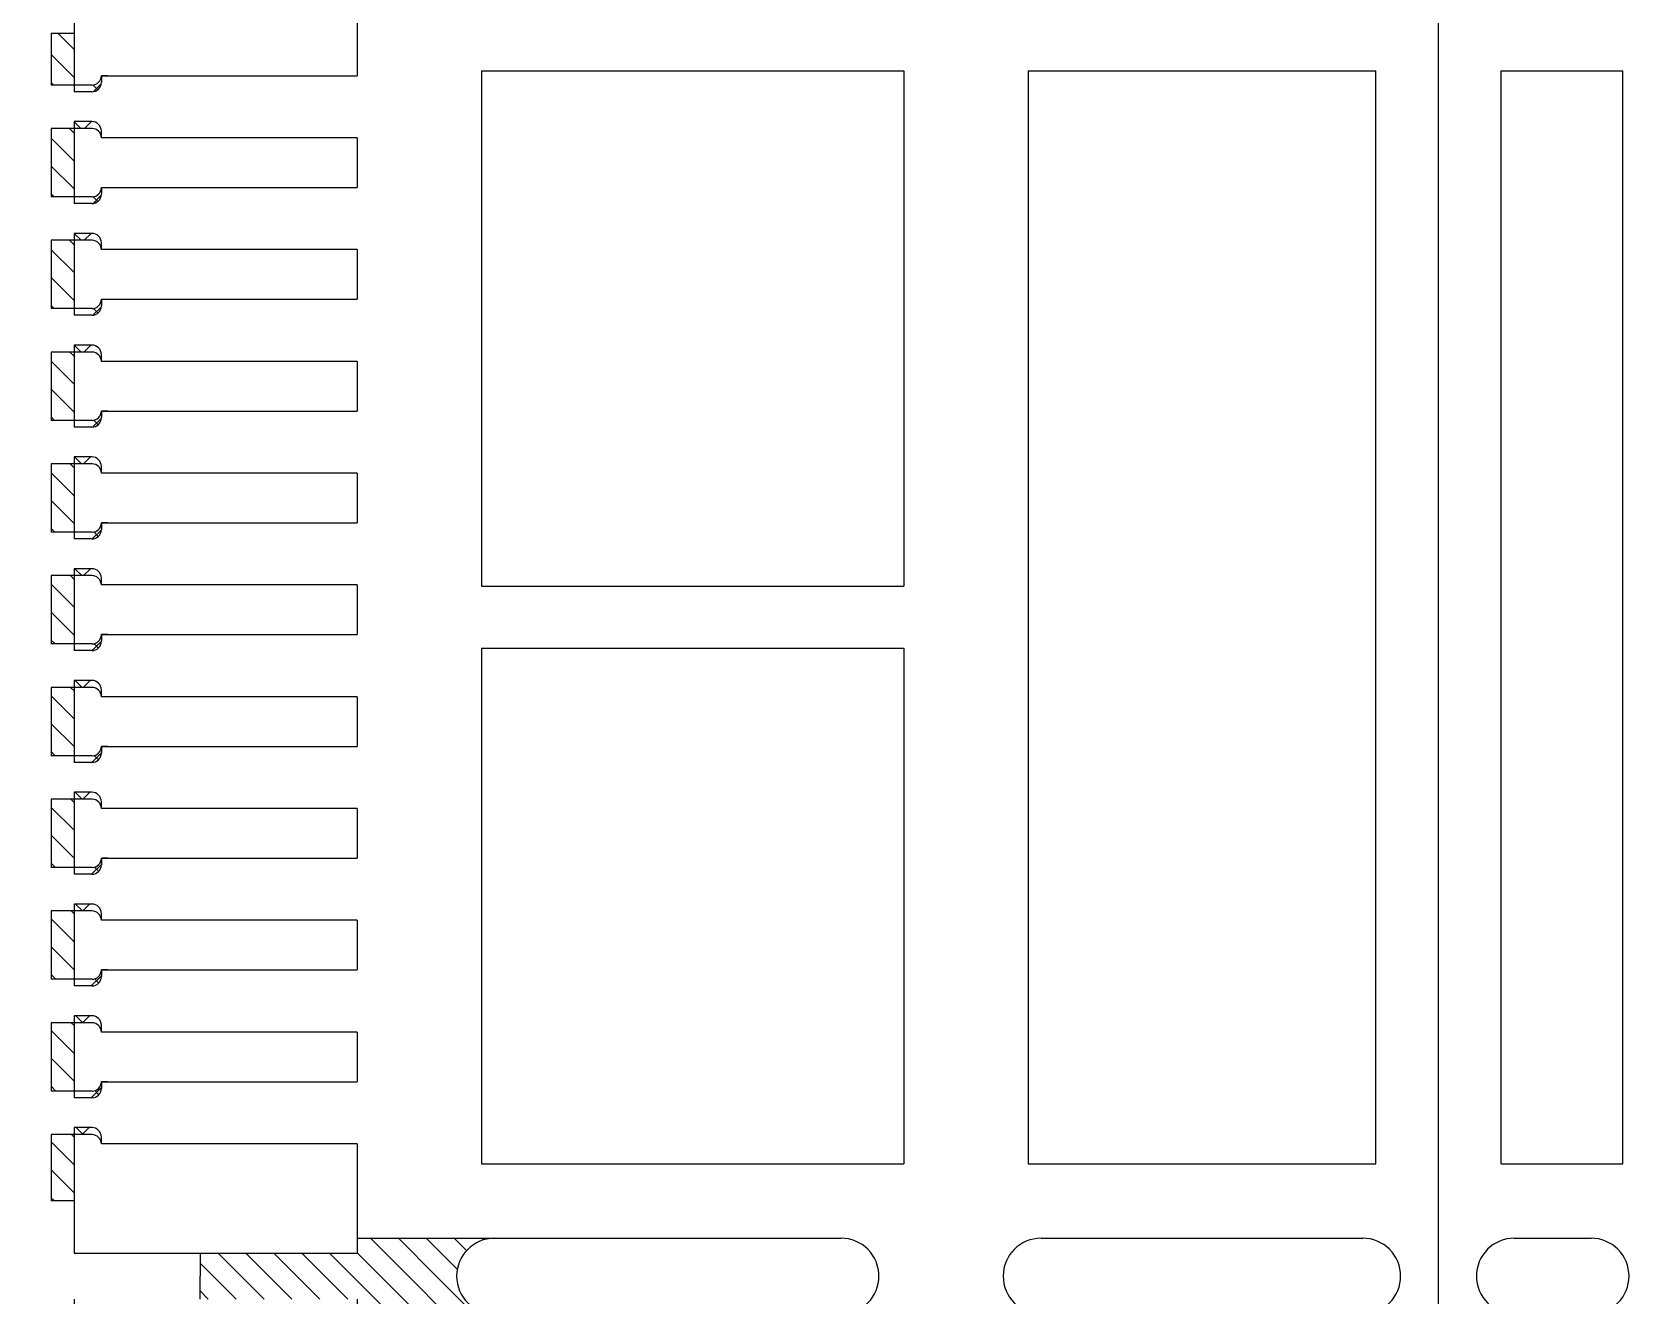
# Model space of a CAD drawing. Extents: x -15.8 to 28.7, y 37.6 to 61.4.
# Drawn here: x -10.303 to -9.66, y 46.088 to 46.597 of the extents above; entities that cross this region are included whole.
import ezdxf

# ---------------------------------------------------------------- set-up
doc = ezdxf.new("R2010")
doc.units = 0
doc.layers.add('AM_8', color=1, linetype='Continuous', lineweight=25)
doc.layers.add('hatch', color=8, linetype='Continuous')
doc.layers.add('LF-LINE', color=1, linetype='Continuous')
pattern_1 = [(45, (615.56867, 1000.39419), (-0.005612660076, 0.005612660076), [])]
pattern_2 = [(315, (199.7859, -116.0677), (0.3535534, 0.3535534), [])]

# ---------------------------------------------------------------- blocks, each defined once
blk = doc.blocks.new('A$C4B6579F9')
at = {"linetype": 'ByBlock'}
h = blk.add_hatch(dxfattribs=at)
h.set_pattern_fill('ANSI31', color=256, scale=0.0025, style=0)
h.set_pattern_definition(pattern_1)
h.paths.add_polyline_path([(-0.02075, 0.0095), (-0.02075, 0.00025), (-0.0415, 0.00025), (-0.0415, 0.0095)])
h.paths.add_polyline_path([(-0.059, 0.0095), (-0.059, 0.00025), (-0.0865, 0.00025), (-0.0865, 0.0095)])
h.paths.add_polyline_path([(-0.104, 0.0095), (-0.104, 0.00025), (-0.1315, 0.00025), (-0.1315, 0.0095)])
h.paths.add_polyline_path([(-0.149, 0.0095), (-0.149, 0.00025), (-0.1765, 0.00025), (-0.1765, 0.0095)])
h.paths.add_polyline_path([(-0.194, 0.0095), (-0.194, 0.00025), (-0.2215, 0.00025), (-0.2215, 0.0095)])
h.paths.add_polyline_path([(-0.239, 0.0095), (-0.239, 0.00025), (-0.2665, 0.00025), (-0.2665, 0.0095)])
h.paths.add_polyline_path([(-0.284, 0.0095), (-0.284, 0.00025), (-0.3115, 0.00025), (-0.3115, 0.0095)])
h.paths.add_polyline_path([(-0.329, 0.0095), (-0.329, 0.00025), (-0.3565, 0.00025), (-0.3565, 0.0095)])
h.paths.add_polyline_path([(-0.374, 0.0095), (-0.374, 0.00025), (-0.4015, 0.00025), (-0.4015, 0.0095)])
h.paths.add_polyline_path([(-0.419, 0.0095), (-0.419, 0.00025), (-0.4465, 0.00025), (-0.4465, 0.0095)])
h.paths.add_polyline_path([(-0.464, 0.0095), (-0.464, 0.00025), (-0.49075, 0.00025), (-0.49075, 0.0095)])
edge = h.paths.add_edge_path()
edge.add_line((0.00025, -0.11375), (-0.00575, -0.11375))
edge.add_line((-0.00575, -0.11375), (-0.00575, -0.169))
edge.add_arc((0.0095, -0.169), 0.01525, 90, 180, ccw=False)
edge.add_line((0.0095, -0.15375), (0.0095, -0.0505))
edge.add_line((0.0095, -0.0505), (0.00025, -0.0505))
edge.add_line((0.00025, -0.0505), (0.00025, -0.11375))
h = blk.add_hatch(dxfattribs=at)
h.set_pattern_fill('ANSI37', color=3, scale=0.0025, style=0)
h.set_pattern_definition([(45, (624.049561, 1045.195617), (-0.005612660076, 0.005612660076), []), (135, (624.049561, 1045.195617), (-0.005612660076, -0.005612660076), [])])
h.paths.add_polyline_path([(-0.1462, 0.00025), (-0.1462, -0.00695, -0.414214), (-0.15, -0.01075), (-0.15276, -0.01075, 0.414999), (-0.149, -0.007), (-0.149, 0.00025)])
h.paths.add_polyline_path([(-0.1012, 0.00025), (-0.1012, -0.00695, -0.414214), (-0.105, -0.01075), (-0.10776, -0.01075, 0.414999), (-0.104, -0.007), (-0.104, 0.00025)])
h.paths.add_polyline_path([(-0.0562, 0.00025), (-0.0562, -0.00695, -0.414214), (-0.06, -0.01075), (-0.06276, -0.01075, 0.414937), (-0.059, -0.007), (-0.059, 0.00025)])
h.paths.add_polyline_path([(-0.0865, 0.00025), (-0.0865, -0.007, 0.413428), (-0.08276, -0.01075), (-0.0854, -0.01075, -0.414214), (-0.0892, -0.00695), (-0.0892, 0.00025)])
h.paths.add_polyline_path([(-0.1315, 0.00025), (-0.1315, -0.007, 0.413428), (-0.12776, -0.01075), (-0.1304, -0.01075, -0.414214), (-0.1342, -0.00695), (-0.1342, 0.00025)])
h.paths.add_polyline_path([(-0.1765, 0.00025), (-0.1765, -0.007, 0.413428), (-0.17276, -0.01075), (-0.1754, -0.01075, -0.414214), (-0.1792, -0.00695), (-0.1792, 0.00025)])
h.paths.add_polyline_path([(-0.1912, 0.00025), (-0.1912, -0.00695, -0.414214), (-0.195, -0.01075), (-0.19776, -0.01075, 0.414999), (-0.194, -0.007), (-0.194, 0.00025)])
h.paths.add_polyline_path([(-0.2215, 0.00025), (-0.2215, -0.007, 0.413428), (-0.21776, -0.01075), (-0.2204, -0.01075, -0.414214), (-0.2242, -0.00695), (-0.2242, 0.00025)])
h.paths.add_polyline_path([(-0.2362, 0.00025), (-0.2362, -0.00695, -0.414214), (-0.24, -0.01075), (-0.24276, -0.01075, 0.414999), (-0.239, -0.007), (-0.239, 0.00025)])
h.paths.add_polyline_path([(-0.2665, 0.00025), (-0.2665, -0.007, 0.413428), (-0.26276, -0.01075), (-0.2654, -0.01075, -0.414214), (-0.2692, -0.00695), (-0.2692, 0.00025)])
h.paths.add_polyline_path([(-0.2812, 0.00025), (-0.2812, -0.00695, -0.414214), (-0.285, -0.01075), (-0.28776, -0.01075, 0.414999), (-0.284, -0.007), (-0.284, 0.00025)])
h.paths.add_polyline_path([(-0.3115, 0.00025), (-0.3115, -0.007, 0.413428), (-0.30776, -0.01075), (-0.3104, -0.01075, -0.414214), (-0.3142, -0.00695), (-0.3142, 0.00025)])
h.paths.add_polyline_path([(-0.3262, 0.00025), (-0.3262, -0.00695, -0.414214), (-0.33, -0.01075), (-0.33276, -0.01075, 0.414999), (-0.329, -0.007), (-0.329, 0.00025)])
h.paths.add_polyline_path([(-0.3565, 0.00025), (-0.3565, -0.007, 0.413428), (-0.35276, -0.01075), (-0.3554, -0.01075, -0.414214), (-0.3592, -0.00695), (-0.3592, 0.00025)])
h.paths.add_polyline_path([(-0.3712, 0.00025), (-0.3712, -0.00695, -0.414214), (-0.375, -0.01075), (-0.37776, -0.01075, 0.414999), (-0.374, -0.007), (-0.374, 0.00025)])
h.paths.add_polyline_path([(-0.4015, 0.00025), (-0.4015, -0.007, 0.413428), (-0.39776, -0.01075), (-0.4004, -0.01075, -0.414214), (-0.4042, -0.00695), (-0.4042, 0.00025)])
h.paths.add_polyline_path([(-0.4162, 0.00025), (-0.4162, -0.00695, -0.414214), (-0.42, -0.01075), (-0.42276, -0.01075, 0.414999), (-0.419, -0.007), (-0.419, 0.00025)])
h.paths.add_polyline_path([(-0.4465, 0.00025), (-0.4465, -0.007, 0.413428), (-0.44276, -0.01075), (-0.4454, -0.01075, -0.414214), (-0.4492, -0.00695), (-0.4492, 0.00025)])
h.paths.add_polyline_path([(-0.4612, 0.00025), (-0.4612, -0.00695, -0.414214), (-0.465, -0.01075), (-0.46775, -0.01075, 0.390676), (-0.464, -0.007), (-0.464, 0.00025)])
edge = h.paths.add_edge_path()
edge.add_line((-0.0415, 0.00025), (-0.0415, -0.007))
edge.add_arc((-0.03775, -0.007), 0.00375, 180, 269.84638)
edge.add_line((-0.03776, -0.01075), (-0.0404, -0.01075))
edge.add_arc((-0.0404, -0.00695), 0.0038, 180, 270, ccw=False)
edge.add_line((-0.0442, -0.00695), (-0.0442, 0.00025))
edge.add_line((-0.0442, 0.00025), (-0.0415, 0.00025))
h = blk.add_hatch(dxfattribs=at)
h.set_pattern_fill('ANSI31', color=256, scale=0.0025, style=0)
h.set_pattern_definition(pattern_1)
edge = h.paths.add_edge_path()
edge.add_line((-0.5115, -0.11375), (-0.51175, -0.11375))
edge.add_line((-0.51175, -0.11375), (-0.51175, -0.0505))
edge.add_line((-0.51175, -0.0505), (-0.521, -0.0505))
edge.add_line((-0.521, -0.0505), (-0.521, -0.15375))
edge.add_arc((-0.521, -0.169), 0.01525, 0, 89.99997, ccw=False)
edge.add_line((-0.50575, -0.169), (-0.50575, -0.11375))
edge.add_line((-0.50575, -0.11375), (-0.5115, -0.11375))
at = {"color": 4, "linetype": 'ByBlock'}
for p, q in [((-0.49075, 0.00025), (-0.49075, 0.0095)), ((-0.464, 0.0095), (-0.49075, 0.0095)), ((-0.419, 0.0095), (-0.4465, 0.0095)), ((-0.374, 0.0095), (-0.4015, 0.0095)), ((-0.329, 0.0095), (-0.3565, 0.0095)), ((-0.284, 0.0095), (-0.3115, 0.0095)), ((-0.239, 0.0095), (-0.2665, 0.0095)), ((-0.194, 0.0095), (-0.2215, 0.0095)), ((-0.149, 0.0095), (-0.1765, 0.0095)), ((-0.104, 0.0095), (-0.1315, 0.0095)), ((-0.059, 0.0095), (-0.0865, 0.0095)), ((-0.02075, 0.0095), (-0.0415, 0.0095)), ((-0.02075, 0.00025), (-0.02075, 0.0095)), ((-0.464, 0.00025), (-0.51175, 0.00025)), ((-0.51175, 0.00025), (-0.51175, -0.11375)), ((-0.4612, 0.00025), (-0.464, 0.00025)), ((-0.419, 0.00025), (-0.4492, 0.00025)), ((-0.4162, 0.00025), (-0.419, 0.00025)), ((-0.374, 0.00025), (-0.4042, 0.00025)), ((-0.3712, 0.00025), (-0.37484, 0.00025)), ((-0.329, 0.00025), (-0.3592, 0.00025)), ((-0.3262, 0.00025), (-0.32994, 0.00025)), ((-0.284, 0.00025), (-0.3142, 0.00025)), ((-0.2812, 0.00025), (-0.284, 0.00025)), ((-0.239, 0.00025), (-0.2692, 0.00025)), ((-0.2362, 0.00025), (-0.239, 0.00025)), ((-0.194, 0.00025), (-0.2242, 0.00025)), ((-0.1912, 0.00025), (-0.19523, 0.00025)), ((-0.149, 0.00025), (-0.1792, 0.00025)), ((-0.1462, 0.00025), (-0.149, 0.00025)), ((-0.104, 0.00025), (-0.1342, 0.00025)), ((-0.1012, 0.00025), (-0.104, 0.00025)), ((-0.059, 0.00025), (-0.0892, 0.00025)), ((-0.0562, 0.00025), (-0.06053, 0.00025)), ((0.00025, 0.00025), (-0.0442, 0.00025)), ((-0.51175, -0.0505), (-0.521, -0.0505)), ((0.00025, -0.0505), (0.0095, -0.0505)), ((-0.46775, -0.11375), (-0.51175, -0.11375)), ((-0.50575, -0.11375), (-0.50575, -0.30852)), ((-0.42275, -0.11375), (-0.44275, -0.11375)), ((-0.37775, -0.11375), (-0.39775, -0.11375)), ((-0.33275, -0.11375), (-0.35275, -0.11375)), ((-0.28775, -0.11375), (-0.30775, -0.11375)), ((-0.24275, -0.11375), (-0.26275, -0.11375)), ((-0.19775, -0.11375), (-0.21775, -0.11375)), ((-0.15275, -0.11375), (-0.17275, -0.11375)), ((-0.10775, -0.11375), (-0.12775, -0.11375)), ((-0.06275, -0.11375), (-0.08275, -0.11375)), ((0.00025, -0.11375), (-0.03775, -0.11375)), ((-0.26825, -0.16375), (-0.47575, -0.16375)), ((-0.47575, -0.16375), (-0.47575, -0.33375)), ((-0.26825, -0.16375), (-0.26825, -0.33375)), ((-0.03575, -0.16375), (-0.24325, -0.16375)), ((-0.24325, -0.16375), (-0.24325, -0.33375)), ((-0.03575, -0.16375), (-0.03575, -0.33375)), ((-0.26825, -0.33375), (-0.47575, -0.33375)), ((-0.03575, -0.33375), (-0.24325, -0.33375)), ((-0.03575, -0.38375), (-0.47575, -0.38375)), ((-0.47575, -0.38375), (-0.47575, -0.52375)), ((-0.03575, -0.38375), (-0.03575, -0.52375)), ((-0.50575, -0.389), (-0.50575, -0.51852)), ((-0.47575, -0.52375), (-0.03575, -0.52375)), ((-0.47575, -0.57425), (-0.03575, -0.57425)), ((-0.47575, -0.57425), (-0.47575, -0.62325)), ((-0.03575, -0.57425), (-0.03575, -0.62325)), ((-0.50575, -0.57946), (-0.50575, -0.61048)), ((-0.47575, -0.62325), (-0.03575, -0.62325))]:
    blk.add_line(p, q, dxfattribs=at)
at = {"color": 1, "linetype": 'Continuous'}
for p, q in [((-0.464, -0.007), (-0.464, 0.0095)), ((-0.4465, -0.007), (-0.4465, 0.0095))]:
    blk.add_line(p, q, dxfattribs=at)
at = {"color": 4, "linetype": 'ByBlock'}
for centre, start, end in [((-0.521, -0.169), 0, 89.99997), ((0.0095, -0.169), 90.00003, 180), ((-0.521, -0.3085), 269.99997, 0.08517), ((0.0095, -0.3085), 179.91483, 270.00003), ((-0.521, -0.389), 0, 89.99997), ((0.0095, -0.389), 90.00003, 180), ((-0.521, -0.5185), 269.99997, 0.08517), ((0.0095, -0.5185), 179.91483, 270.00003), ((-0.521, -0.5795), 359.91483, 90.00003), ((0.0095, -0.5795), 89.99997, 180.08517), ((-0.521, -0.61044), 269.99997, 0.08517), ((0.0095, -0.61044), 179.91483, 270.00003)]:
    blk.add_arc(centre, 0.01525, start, end, dxfattribs=at)
at = {"layer": 'hatch', "color": 1}
for p, q in [((-0.419, -0.007), (-0.419, 0.0095)), ((-0.4015, -0.007), (-0.4015, 0.0095)), ((-0.374, -0.007), (-0.374, 0.0095)), ((-0.3565, -0.007), (-0.3565, 0.0095)), ((-0.329, -0.007), (-0.329, 0.0095)), ((-0.3115, -0.007), (-0.3115, 0.0095)), ((-0.284, -0.007), (-0.284, 0.0095)), ((-0.2665, -0.007), (-0.2665, 0.0095)), ((-0.239, -0.007), (-0.239, 0.0095)), ((-0.2215, -0.007), (-0.2215, 0.0095)), ((-0.194, -0.007), (-0.194, 0.0095)), ((-0.1765, -0.007), (-0.1765, 0.0095)), ((-0.149, -0.007), (-0.149, 0.0095)), ((-0.1315, -0.007), (-0.1315, 0.0095)), ((-0.104, -0.007), (-0.104, 0.0095)), ((-0.0865, -0.007), (-0.0865, 0.0095)), ((-0.059, -0.007), (-0.059, 0.0095)), ((-0.0415, -0.007), (-0.0415, 0.0095)), ((-0.46775, -0.0137), (-0.46775, -0.0121)), ((-0.44275, -0.01075), (-0.44275, -0.11375)), ((-0.42275, -0.11375), (-0.42275, -0.01075)), ((-0.42275, -0.01075), (-0.42275, -0.01075)), ((-0.42275, -0.01335), (-0.42275, -0.01075)), ((-0.42275, -0.01075), (-0.42275, -0.01075)), ((-0.42275, -0.0121), (-0.42275, -0.01075)), ((-0.42275, -0.01075), (-0.42275, -0.01075)), ((-0.42275, -0.01075), (-0.42275, -0.01075)), ((-0.39775, -0.01075), (-0.39775, -0.11375)), ((-0.39775, -0.01075), (-0.39775, -0.01075)), ((-0.39775, -0.01335), (-0.39775, -0.01075)), ((-0.39775, -0.01075), (-0.39775, -0.01075)), ((-0.39775, -0.01075), (-0.39775, -0.01075)), ((-0.39775, -0.01075), (-0.39775, -0.01075)), ((-0.37775, -0.11375), (-0.37775, -0.01075)), ((-0.37775, -0.01075), (-0.37775, -0.01075)), ((-0.37775, -0.01335), (-0.37775, -0.01075)), ((-0.37775, -0.01075), (-0.37775, -0.01075)), ((-0.37775, -0.0121), (-0.37775, -0.01075)), ((-0.37775, -0.01075), (-0.37775, -0.01075)), ((-0.37775, -0.01075), (-0.37775, -0.01075)), ((-0.35275, -0.01075), (-0.35275, -0.11375)), ((-0.35275, -0.01075), (-0.35275, -0.01075)), ((-0.35275, -0.01335), (-0.35275, -0.01075)), ((-0.35275, -0.01075), (-0.35275, -0.01075)), ((-0.35275, -0.01075), (-0.35275, -0.01075)), ((-0.35275, -0.01075), (-0.35275, -0.01075)), ((-0.33275, -0.11375), (-0.33275, -0.01075)), ((-0.33275, -0.01075), (-0.33275, -0.01075)), ((-0.33275, -0.01335), (-0.33275, -0.01075)), ((-0.33275, -0.01075), (-0.33275, -0.01075)), ((-0.33275, -0.0121), (-0.33275, -0.01075)), ((-0.33275, -0.01075), (-0.33275, -0.01075)), ((-0.33275, -0.01075), (-0.33275, -0.01075)), ((-0.30775, -0.01075), (-0.30775, -0.11375)), ((-0.30775, -0.01075), (-0.30775, -0.01075)), ((-0.30775, -0.01335), (-0.30775, -0.01075)), ((-0.30775, -0.01075), (-0.30775, -0.01075)), ((-0.30775, -0.01075), (-0.30775, -0.01075)), ((-0.30775, -0.01075), (-0.30775, -0.01075)), ((-0.28775, -0.11375), (-0.28775, -0.01075)), ((-0.28775, -0.01075), (-0.28775, -0.01075)), ((-0.28775, -0.01335), (-0.28775, -0.01075)), ((-0.28775, -0.01075), (-0.28775, -0.01075)), ((-0.28775, -0.0121), (-0.28775, -0.01075)), ((-0.28775, -0.01075), (-0.28775, -0.01075)), ((-0.28775, -0.01075), (-0.28775, -0.01075)), ((-0.26275, -0.01075), (-0.26275, -0.11375)), ((-0.26275, -0.01075), (-0.26275, -0.01075)), ((-0.26275, -0.01335), (-0.26275, -0.01075)), ((-0.26275, -0.01075), (-0.26275, -0.01075)), ((-0.26275, -0.01075), (-0.26275, -0.01075)), ((-0.26275, -0.01075), (-0.26275, -0.01075)), ((-0.24275, -0.11375), (-0.24275, -0.01075)), ((-0.24275, -0.01075), (-0.24275, -0.01075)), ((-0.24275, -0.01335), (-0.24275, -0.01075)), ((-0.24275, -0.01075), (-0.24275, -0.01075)), ((-0.24275, -0.0121), (-0.24275, -0.01075)), ((-0.24275, -0.01075), (-0.24275, -0.01075)), ((-0.24275, -0.01075), (-0.24275, -0.01075)), ((-0.21775, -0.01075), (-0.21775, -0.11375)), ((-0.21775, -0.01075), (-0.21775, -0.01075)), ((-0.21775, -0.01335), (-0.21775, -0.01075)), ((-0.21775, -0.01075), (-0.21775, -0.01075)), ((-0.21775, -0.01075), (-0.21775, -0.01075)), ((-0.21775, -0.01075), (-0.21775, -0.01075)), ((-0.19775, -0.11375), (-0.19775, -0.01075)), ((-0.19775, -0.01075), (-0.19775, -0.01075)), ((-0.19775, -0.01335), (-0.19775, -0.01075)), ((-0.19775, -0.01075), (-0.19775, -0.01075)), ((-0.19775, -0.0121), (-0.19775, -0.01075)), ((-0.19775, -0.01075), (-0.19775, -0.01075)), ((-0.19775, -0.01075), (-0.19775, -0.01075)), ((-0.17275, -0.01075), (-0.17275, -0.11375)), ((-0.17275, -0.01075), (-0.17275, -0.01075)), ((-0.17275, -0.01335), (-0.17275, -0.01075)), ((-0.17275, -0.01075), (-0.17275, -0.01075)), ((-0.17275, -0.01075), (-0.17275, -0.01075)), ((-0.17275, -0.01075), (-0.17275, -0.01075)), ((-0.15275, -0.11375), (-0.15275, -0.01075)), ((-0.15275, -0.01075), (-0.15275, -0.01075)), ((-0.15275, -0.01335), (-0.15275, -0.01075)), ((-0.15275, -0.01075), (-0.15275, -0.01075)), ((-0.15275, -0.0121), (-0.15275, -0.01075)), ((-0.15275, -0.01075), (-0.15275, -0.01075)), ((-0.15275, -0.01075), (-0.15275, -0.01075)), ((-0.12775, -0.01075), (-0.12775, -0.11375)), ((-0.10775, -0.11375), (-0.10775, -0.01075)), ((-0.08275, -0.01075), (-0.08275, -0.11375)), ((-0.06275, -0.11375), (-0.06275, -0.01075)), ((-0.03775, -0.01075), (-0.03775, -0.11375))]:
    blk.add_line(p, q, dxfattribs=at)
for centre, start, end in [((-0.42275, -0.007), 270, 0), ((-0.39775, -0.007), 180, 270), ((-0.37775, -0.007), 270, 0), ((-0.35275, -0.007), 180, 270), ((-0.33275, -0.007), 270, 0), ((-0.30775, -0.007), 180, 270), ((-0.28775, -0.007), 270, 0), ((-0.26275, -0.007), 180, 270), ((-0.24275, -0.007), 270, 0), ((-0.21775, -0.007), 180, 270), ((-0.19775, -0.007), 270, 0), ((-0.17275, -0.007), 180, 270), ((-0.15275, -0.007), 270, 0), ((-0.12775, -0.007), 180, 270), ((-0.10775, -0.007), 270, 0), ((-0.08275, -0.007), 180, 270), ((-0.06275, -0.007), 270, 0), ((-0.03775, -0.007), 180, 270)]:
    blk.add_arc(centre, 0.00375, start, end, dxfattribs=at)
at = {"layer": 'LF-LINE'}
for p, q in [((-0.4612, -0.00695), (-0.4612, 0.00025)), ((-0.4492, -0.00695), (-0.4492, 0.00025)), ((-0.4162, -0.00695), (-0.4162, 0.00025)), ((-0.4042, -0.00695), (-0.4042, 0.00025)), ((-0.3712, -0.00695), (-0.3712, 0.00025)), ((-0.3592, -0.00695), (-0.3592, 0.00025)), ((-0.3262, -0.00695), (-0.3262, 0.00025)), ((-0.3142, -0.00695), (-0.3142, 0.00025)), ((-0.2812, -0.00695), (-0.2812, 0.00025)), ((-0.2692, -0.00695), (-0.2692, 0.00025)), ((-0.2362, -0.00695), (-0.2362, 0.00025)), ((-0.2242, -0.00695), (-0.2242, 0.00025)), ((-0.1912, -0.00695), (-0.1912, 0.00025)), ((-0.1792, -0.00695), (-0.1792, 0.00025)), ((-0.1462, -0.00695), (-0.1462, 0.00025)), ((-0.1342, -0.00695), (-0.1342, 0.00025)), ((-0.1012, -0.00695), (-0.1012, 0.00025)), ((-0.0892, -0.00695), (-0.0892, 0.00025)), ((-0.0562, -0.00695), (-0.0562, 0.00025)), ((-0.0442, -0.00695), (-0.0442, 0.00025)), ((-0.4677, -0.01075), (-0.465, -0.01075)), ((-0.4427, -0.01075), (-0.4454, -0.01075)), ((-0.4227, -0.01075), (-0.42, -0.01075)), ((-0.3977, -0.01075), (-0.4004, -0.01075)), ((-0.3777, -0.01075), (-0.375, -0.01075)), ((-0.3527, -0.01075), (-0.3554, -0.01075)), ((-0.3327, -0.01075), (-0.33, -0.01075)), ((-0.3077, -0.01075), (-0.3104, -0.01075)), ((-0.2877, -0.01075), (-0.285, -0.01075)), ((-0.2627, -0.01075), (-0.2654, -0.01075)), ((-0.2427, -0.01075), (-0.24, -0.01075)), ((-0.2177, -0.01075), (-0.2204, -0.01075)), ((-0.1977, -0.01075), (-0.195, -0.01075)), ((-0.1727, -0.01075), (-0.1754, -0.01075)), ((-0.1527, -0.01075), (-0.15, -0.01075)), ((-0.1277, -0.01075), (-0.1304, -0.01075)), ((-0.1077, -0.01075), (-0.105, -0.01075)), ((-0.0827, -0.01075), (-0.0854, -0.01075)), ((-0.0627, -0.01075), (-0.06, -0.01075)), ((-0.0377, -0.01075), (-0.0404, -0.01075))]:
    blk.add_line(p, q, dxfattribs=at)
at = {"layer": 'LF-LINE', "color": 4}
for p, q in [((-0.1315, -0.007), (-0.1315, -0.00575)), ((-0.104, -0.007), (-0.104, -0.00575)), ((-0.03775, -0.01075), (-0.03775, -0.01075)), ((-0.03775, -0.01335), (-0.03775, -0.01075)), ((-0.03775, -0.01075), (-0.03775, -0.01075)), ((-0.03775, -0.01075), (-0.03775, -0.01075)), ((-0.03775, -0.01075), (-0.03775, -0.01075))]:
    blk.add_line(p, q, dxfattribs=at)
at = {"layer": 'LF-LINE', "color": 1}
for p, q in [((-0.46775, -0.11375), (-0.46775, -0.01075)), ((-0.44275, -0.01075), (-0.44275, -0.01075)), ((-0.44275, -0.01335), (-0.44275, -0.01075)), ((-0.44275, -0.01075), (-0.44275, -0.01075)), ((-0.44275, -0.01075), (-0.44275, -0.01075)), ((-0.44275, -0.01075), (-0.44275, -0.01075))]:
    blk.add_line(p, q, dxfattribs=at)
for centre, radius, start, end in [((-0.4679, -0.00684), 0.00391, 272.31877, 357.68123), ((-0.44275, -0.007), 0.00375, 180, 270)]:
    blk.add_arc(centre, radius, start, end, dxfattribs=at)
at = {"layer": 'LF-LINE'}
for centre, start, end in [((-0.465, -0.00695), 270, 0), ((-0.4454, -0.00695), 180, 270), ((-0.42, -0.00695), 270, 0), ((-0.4004, -0.00695), 180, 270), ((-0.375, -0.00695), 270, 0), ((-0.3554, -0.00695), 180, 270), ((-0.33, -0.00695), 270, 0), ((-0.3104, -0.00695), 180, 270), ((-0.285, -0.00695), 270, 0), ((-0.2654, -0.00695), 180, 270), ((-0.24, -0.00695), 270, 0), ((-0.2204, -0.00695), 180, 270), ((-0.195, -0.00695), 270, 0), ((-0.1754, -0.00695), 180, 270), ((-0.15, -0.00695), 270, 0), ((-0.1304, -0.00695), 180, 270), ((-0.105, -0.00695), 270, 0), ((-0.0854, -0.00695), 180, 270), ((-0.06, -0.00695), 270, 0), ((-0.0404, -0.00695), 180, 270)]:
    blk.add_arc(centre, 0.0038, start, end, dxfattribs=at)
blk = doc.blocks.new('A$C4BE507A0')
at = {"layer": 'AM_8'}
h = blk.add_hatch(dxfattribs=at)
h.set_pattern_fill('_U', color=256, scale=0.5, angle=-45, style=0, pattern_type=0)
h.set_pattern_definition(pattern_2)
edge = h.paths.add_edge_path()
edge.add_line((0.0095, 0.192), (0.0095, 0.621))
edge.add_line((0.0095, 0.621), (0.54, 0.621))
edge.add_line((0.54, 0.621), (0.54, -0.0095))
edge.add_line((0.54, -0.0095), (0.0095, -0.0095))
edge.add_line((0.0095, -0.0095), (0.0095, 0.02575))
edge.add_line((0.0095, 0.02575), (0.0095, 0.1195))
edge.add_line((0.0095, 0.1195), (0.00025, 0.1195))
edge.add_line((0.00025, 0.1195), (0.00025, 0.1168))
edge.add_line((0.00025, 0.1168), (-0.00695, 0.1168))
edge.add_arc((-0.00695, 0.1206), 0.0038, -180, -90, ccw=False)
edge.add_line((-0.01075, 0.1206), (-0.01075, 0.12324))
edge.add_arc((-0.007, 0.12325), 0.00375, 180, 180.15516, ccw=False)
edge.add_line((-0.01075, 0.12325), (-0.01075, 0.12325))
edge.add_arc((-0.007, 0.12325), 0.00375, 180, 180.15516)
edge.add_line((-0.01075, 0.12324), (-0.01075, 0.1206))
edge.add_arc((-0.00695, 0.1206), 0.0038, 180, 270)
edge.add_line((-0.00695, 0.1168), (0.00025, 0.1168))
edge.add_line((0.00025, 0.1168), (0.00025, 0.147))
edge.add_line((0.00025, 0.147), (0.0095, 0.147))
edge.add_line((0.0095, 0.147), (0.0095, 0.1645))
edge.add_line((0.0095, 0.1645), (0.00025, 0.1645))
edge.add_line((0.00025, 0.1645), (0.00025, 0.1618))
edge.add_line((0.00025, 0.1618), (-0.00695, 0.1618))
edge.add_arc((-0.00695, 0.1656), 0.0038, -180, -90, ccw=False)
edge.add_line((-0.01075, 0.1656), (-0.01075, 0.16824))
edge.add_arc((-0.007, 0.16825), 0.00375, 180, 180.15516, ccw=False)
edge.add_line((-0.01075, 0.16825), (-0.01075, 0.16825))
edge.add_arc((-0.007, 0.16825), 0.00375, 180, 180.15516)
edge.add_line((-0.01075, 0.16824), (-0.01075, 0.1656))
edge.add_arc((-0.00695, 0.1656), 0.0038, 180, 270)
edge.add_line((-0.00695, 0.1618), (0.00025, 0.1618))
edge.add_line((0.00025, 0.1618), (0.00025, 0.192))
edge.add_line((0.00025, 0.192), (0.0095, 0.192))
h.paths.add_polyline_path([(0.02475, 0.102), (0.02475, 0.1195), (0.01375, 0.1195), (0.01375, 0.147), (0.02475, 0.147), (0.02475, 0.1645), (0.01375, 0.1645), (0.01375, 0.192), (0.02475, 0.192), (0.02475, 0.2095), (0.01375, 0.2095), (0.01375, 0.2545), (0.02475, 0.2545), (0.02475, 0.272), (0.01875, 0.272), (0.01375, 0.272), (0.01375, 0.2995), (0.01875, 0.2995), (0.02475, 0.2995), (0.02475, 0.317), (0.01375, 0.317), (0.01375, 0.3445), (0.01875, 0.3445), (0.02475, 0.3445), (0.02475, 0.362), (0.01875, 0.362), (0.01375, 0.362), (0.01375, 0.3895), (0.02475, 0.3895), (0.02475, 0.407), (0.01875, 0.407), (0.01375, 0.407), (0.01375, 0.4345), (0.01875, 0.4345), (0.02475, 0.4345), (0.02475, 0.452), (0.01875, 0.452), (0.01375, 0.452), (0.01375, 0.4795), (0.02475, 0.4795), (0.02475, 0.497), (0.01875, 0.497), (0.01375, 0.497), (0.01375, 0.5245), (0.01875, 0.5245), (0.02475, 0.5245), (0.02475, 0.542), (0.01375, 0.542), (0.01375, 0.59075), (0.01875, 0.59075), (0.01875, 0.61175), (0.03975, 0.61175), (0.03975, 0.61675), (0.0665, 0.61675), (0.0665, 0.60575), (0.084, 0.60575), (0.084, 0.61175), (0.084, 0.61675), (0.1115, 0.61675), (0.1115, 0.60575), (0.129, 0.60575), (0.129, 0.61175), (0.129, 0.61675), (0.1565, 0.61675), (0.1565, 0.60575), (0.174, 0.60575), (0.174, 0.61175), (0.174, 0.61675), (0.2015, 0.61675), (0.2015, 0.61175), (0.2015, 0.60575), (0.219, 0.60575), (0.219, 0.61175), (0.219, 0.61675), (0.2465, 0.61675), (0.2465, 0.61175), (0.2465, 0.60575), (0.264, 0.60575), (0.264, 0.61175), (0.264, 0.61675), (0.2915, 0.61675), (0.2915, 0.60575), (0.309, 0.60575), (0.309, 0.61675), (0.3365, 0.61675), (0.3365, 0.61175), (0.3365, 0.60575), (0.354, 0.60575), (0.354, 0.61675), (0.3815, 0.61675), (0.3815, 0.61175), (0.3815, 0.60575), (0.399, 0.60575), (0.399, 0.61675), (0.4265, 0.61675), (0.4265, 0.60575), (0.444, 0.60575), (0.444, 0.61675), (0.4715, 0.61675), (0.4715, 0.60575), (0.489, 0.60575), (0.489, 0.61675), (0.50975, 0.61675), (0.50975, 0.61175), (0.53075, 0.61175), (0.53075, 0.59075), (0.53575, 0.59075), (0.53575, 0.532), (0.52475, 0.532), (0.52475, 0.5145), (0.53575, 0.5145), (0.53575, 0.487), (0.52475, 0.487), (0.52475, 0.4695), (0.53575, 0.4695), (0.53575, 0.442), (0.52475, 0.442), (0.52475, 0.4245), (0.53575, 0.4245), (0.53575, 0.397), (0.52475, 0.397), (0.52475, 0.3795), (0.53575, 0.3795), (0.53575, 0.352), (0.52475, 0.352), (0.52475, 0.3345), (0.53575, 0.3345), (0.53575, 0.2895), (0.52475, 0.2895), (0.52475, 0.272), (0.53575, 0.272), (0.53575, 0.2445), (0.52475, 0.2445), (0.52475, 0.227), (0.53075, 0.227), (0.53575, 0.227), (0.53575, 0.1995), (0.53075, 0.1995), (0.52475, 0.1995), (0.52475, 0.182), (0.53575, 0.182), (0.53575, 0.1545), (0.52475, 0.1545), (0.52475, 0.137), (0.53575, 0.137), (0.53575, 0.1095), (0.52475, 0.1095), (0.52475, 0.092), (0.53575, 0.092), (0.53575, 0.02575), (0.53075, 0.02575), (0.53075, -0.00025), (0.50975, -0.00025), (0.50975, -0.00525), (0.486, -0.00525), (0.486, 0.00575), (0.4685, 0.00575), (0.4685, -0.00525), (0.441, -0.00525), (0.441, 0.00575), (0.4235, 0.00575), (0.4235, -0.00525), (0.396, -0.00525), (0.396, 0.00575), (0.3785, 0.00575), (0.3785, -0.00525), (0.351, -0.00525), (0.351, 0.00575), (0.3335, 0.00575), (0.3335, -0.00525), (0.306, -0.00525), (0.306, 0.00575), (0.2885, 0.00575), (0.2885, -0.00525), (0.261, -0.00525), (0.261, 0.00575), (0.2435, 0.00575), (0.2435, -0.00525), (0.216, -0.00525), (0.216, 0.00575), (0.1985, 0.00575), (0.1985, -0.00525), (0.171, -0.00525), (0.171, 0.00575), (0.1535, 0.00575), (0.1535, -0.00525), (0.126, -0.00525), (0.126, 0.00575), (0.1085, 0.00575), (0.1085, -0.00525), (0.081, -0.00525), (0.081, 0.00575), (0.0635, 0.00575), (0.0635, -0.00525), (0.03975, -0.00525), (0.03975, -0.00025), (0.01875, -0.00025), (0.01875, 0.02575), (0.01375, 0.02575), (0.01375, 0.102)], flags=16)
h = blk.add_hatch(dxfattribs=at)
h.set_pattern_fill('_U', color=256, scale=0.5, angle=-45, style=0, pattern_type=0)
h.set_pattern_definition(pattern_2)
edge = h.paths.add_edge_path()
edge.add_line((0.0095, 0.192), (0.0095, 0.2095))
edge.add_line((0.0095, 0.2095), (0.00025, 0.2095))
edge.add_line((0.00025, 0.2095), (0.00025, 0.2068))
edge.add_line((0.00025, 0.2068), (-0.00695, 0.2068))
edge.add_arc((-0.00695, 0.2106), 0.0038, -180, -90, ccw=False)
edge.add_line((-0.01075, 0.2106), (-0.01075, 0.21324))
edge.add_arc((-0.007, 0.21325), 0.00375, 180.15516, 270)
edge.add_line((-0.007, 0.2095), (-0.00575, 0.2095))
edge.add_line((-0.00575, 0.2095), (0.0095, 0.2095))
edge.add_line((0.0095, 0.2095), (0.0095, 0.2545))
edge.add_line((0.0095, 0.2545), (0.0095, 0.621))
edge.add_line((0.0095, 0.621), (0.54, 0.621))
edge.add_line((0.54, 0.621), (0.54, -0.0095))
edge.add_line((0.54, -0.0095), (0.0095, -0.0095))
edge.add_line((0.0095, -0.0095), (0.0095, 0.02575))
edge.add_line((0.0095, 0.02575), (0.0095, 0.1195))
edge.add_line((0.0095, 0.1195), (0.00025, 0.1195))
edge.add_line((0.00025, 0.1195), (0.00025, 0.1168))
edge.add_line((0.00025, 0.1168), (-0.00695, 0.1168))
edge.add_arc((-0.00695, 0.1206), 0.0038, -180, -90, ccw=False)
edge.add_line((-0.01075, 0.1206), (-0.01075, 0.12324))
edge.add_arc((-0.007, 0.12325), 0.00375, 180, 180.15516, ccw=False)
edge.add_line((-0.01075, 0.12325), (-0.01075, 0.12325))
edge.add_arc((-0.007, 0.12325), 0.00375, 180, 180.15516)
edge.add_line((-0.01075, 0.12324), (-0.01075, 0.1206))
edge.add_arc((-0.00695, 0.1206), 0.0038, 180, 270)
edge.add_line((-0.00695, 0.1168), (0.00025, 0.1168))
edge.add_line((0.00025, 0.1168), (0.00025, 0.1195))
edge.add_line((0.00025, 0.1195), (0.00025, 0.147))
edge.add_line((0.00025, 0.147), (0.0095, 0.147))
edge.add_line((0.0095, 0.147), (0.0095, 0.1645))
edge.add_line((0.0095, 0.1645), (0.00025, 0.1645))
edge.add_line((0.00025, 0.1645), (0.00025, 0.1618))
edge.add_line((0.00025, 0.1618), (-0.00695, 0.1618))
edge.add_arc((-0.00695, 0.1656), 0.0038, -180, -90, ccw=False)
edge.add_line((-0.01075, 0.1656), (-0.01075, 0.16824))
edge.add_arc((-0.007, 0.16825), 0.00375, 180, 180.15516, ccw=False)
edge.add_line((-0.01075, 0.16825), (-0.01075, 0.16825))
edge.add_arc((-0.007, 0.16825), 0.00375, 180, 180.15516)
edge.add_line((-0.01075, 0.16824), (-0.01075, 0.1656))
edge.add_arc((-0.00695, 0.1656), 0.0038, 180, 270)
edge.add_line((-0.00695, 0.1618), (0.00025, 0.1618))
edge.add_line((0.00025, 0.1618), (0.00025, 0.192))
edge.add_line((0.00025, 0.192), (0.0095, 0.192))
h.paths.add_polyline_path([(0.01375, 0.147), (0.02475, 0.147), (0.02475, 0.1645), (0.01375, 0.1645), (0.01375, 0.192), (0.02475, 0.192), (0.02475, 0.2095), (0.01375, 0.2095), (0.01375, 0.2545), (0.01875, 0.2545), (0.02475, 0.2545), (0.02475, 0.272), (0.01375, 0.272), (0.01375, 0.2995), (0.02475, 0.2995), (0.02475, 0.317), (0.01875, 0.317), (0.01375, 0.317), (0.01375, 0.3445), (0.02475, 0.3445), (0.02475, 0.362), (0.01375, 0.362), (0.01375, 0.3895), (0.02475, 0.3895), (0.02475, 0.407), (0.01375, 0.407), (0.01375, 0.4345), (0.02475, 0.4345), (0.02475, 0.452), (0.01375, 0.452), (0.01375, 0.4795), (0.01875, 0.4795), (0.02475, 0.4795), (0.02475, 0.497), (0.01375, 0.497), (0.01375, 0.5245), (0.02475, 0.5245), (0.02475, 0.542), (0.01875, 0.542), (0.01375, 0.542), (0.01375, 0.59075), (0.01875, 0.59075), (0.01875, 0.61175), (0.03975, 0.61175), (0.03975, 0.61675), (0.0665, 0.61675), (0.0665, 0.60575), (0.084, 0.60575), (0.084, 0.61175), (0.084, 0.61675), (0.1115, 0.61675), (0.1115, 0.61175), (0.1115, 0.60575), (0.129, 0.60575), (0.129, 0.61675), (0.1565, 0.61675), (0.1565, 0.61175), (0.1565, 0.60575), (0.174, 0.60575), (0.174, 0.61175), (0.174, 0.61675), (0.2015, 0.61675), (0.2015, 0.61175), (0.2015, 0.60575), (0.219, 0.60575), (0.219, 0.61175), (0.219, 0.61675), (0.2465, 0.61675), (0.2465, 0.61175), (0.2465, 0.60575), (0.264, 0.60575), (0.264, 0.61175), (0.264, 0.61675), (0.2915, 0.61675), (0.2915, 0.60575), (0.309, 0.60575), (0.309, 0.61175), (0.309, 0.61675), (0.3365, 0.61675), (0.3365, 0.61175), (0.3365, 0.60575), (0.354, 0.60575), (0.354, 0.61675), (0.3815, 0.61675), (0.3815, 0.61175), (0.3815, 0.60575), (0.399, 0.60575), (0.399, 0.61675), (0.4265, 0.61675), (0.4265, 0.60575), (0.444, 0.60575), (0.444, 0.61675), (0.4715, 0.61675), (0.4715, 0.60575), (0.489, 0.60575), (0.489, 0.61675), (0.50975, 0.61675), (0.50975, 0.61175), (0.53075, 0.61175), (0.53075, 0.59075), (0.53575, 0.59075), (0.53575, 0.532), (0.52475, 0.532), (0.52475, 0.5145), (0.53575, 0.5145), (0.53575, 0.487), (0.52475, 0.487), (0.52475, 0.4695), (0.53575, 0.4695), (0.53575, 0.442), (0.52475, 0.442), (0.52475, 0.4245), (0.53575, 0.4245), (0.53575, 0.397), (0.52475, 0.397), (0.52475, 0.3795), (0.53575, 0.3795), (0.53575, 0.352), (0.52475, 0.352), (0.52475, 0.3345), (0.53575, 0.3345), (0.53575, 0.2895), (0.52475, 0.2895), (0.52475, 0.272), (0.53575, 0.272), (0.53575, 0.2445), (0.52475, 0.2445), (0.52475, 0.227), (0.53075, 0.227), (0.53575, 0.227), (0.53575, 0.1995), (0.53075, 0.1995), (0.52475, 0.1995), (0.52475, 0.182), (0.53575, 0.182), (0.53575, 0.1545), (0.52475, 0.1545), (0.52475, 0.137), (0.53575, 0.137), (0.53575, 0.1095), (0.52475, 0.1095), (0.52475, 0.092), (0.53575, 0.092), (0.53575, 0.02575), (0.53075, 0.02575), (0.53075, -0.00025), (0.50975, -0.00025), (0.50975, -0.00525), (0.486, -0.00525), (0.486, 0.00575), (0.4685, 0.00575), (0.4685, -0.00525), (0.441, -0.00525), (0.441, 0.00575), (0.4235, 0.00575), (0.4235, -0.00525), (0.396, -0.00525), (0.396, 0.00575), (0.3785, 0.00575), (0.3785, -0.00525), (0.351, -0.00525), (0.351, 0.00575), (0.3335, 0.00575), (0.3335, -0.00525), (0.306, -0.00525), (0.306, 0.00575), (0.2885, 0.00575), (0.2885, -0.00525), (0.261, -0.00525), (0.261, 0.00575), (0.2435, 0.00575), (0.2435, -0.00525), (0.216, -0.00525), (0.216, 0.00575), (0.1985, 0.00575), (0.1985, -0.00525), (0.171, -0.00525), (0.171, 0.00575), (0.1535, 0.00575), (0.1535, -0.00525), (0.126, -0.00525), (0.126, 0.00575), (0.1085, 0.00575), (0.1085, -0.00525), (0.081, -0.00525), (0.081, 0.00575), (0.0635, 0.00575), (0.0635, -0.00525), (0.03975, -0.00525), (0.03975, -0.00025), (0.01875, -0.00025), (0.01875, 0.02575), (0.01375, 0.02575), (0.01375, 0.102), (0.02475, 0.102), (0.02475, 0.1195), (0.01375, 0.1195)], flags=16)

msp = doc.modelspace()

# ---------------------------------------------------------------- linework, layer by layer
at = {"color": 1, "linetype": 'ByBlock'}
msp.add_lwpolyline([(-9.73701, 42.05458), (-9.73701, 46.95458), (-14.63701, 46.95458), (-14.63701, 42.05458)], close=True, dxfattribs=at)

# ---------------------------------------------------------------- block references
at = {"color": 1, "linetype": 'ByBlock', "xscale": -1, "rotation": 90}
msp.add_blockref('A$C4BE507A0', (-10.30501, 46.63608), dxfattribs=at)
at = {"color": 1, "linetype": 'ByBlock', "rotation": 90}
for p in [(-10.28601, 46.61708), (-10.28601, 46.08658)]:
    msp.add_blockref('A$C4B6579F9', p, dxfattribs=at)

doc.saveas('drawing.dxf')
